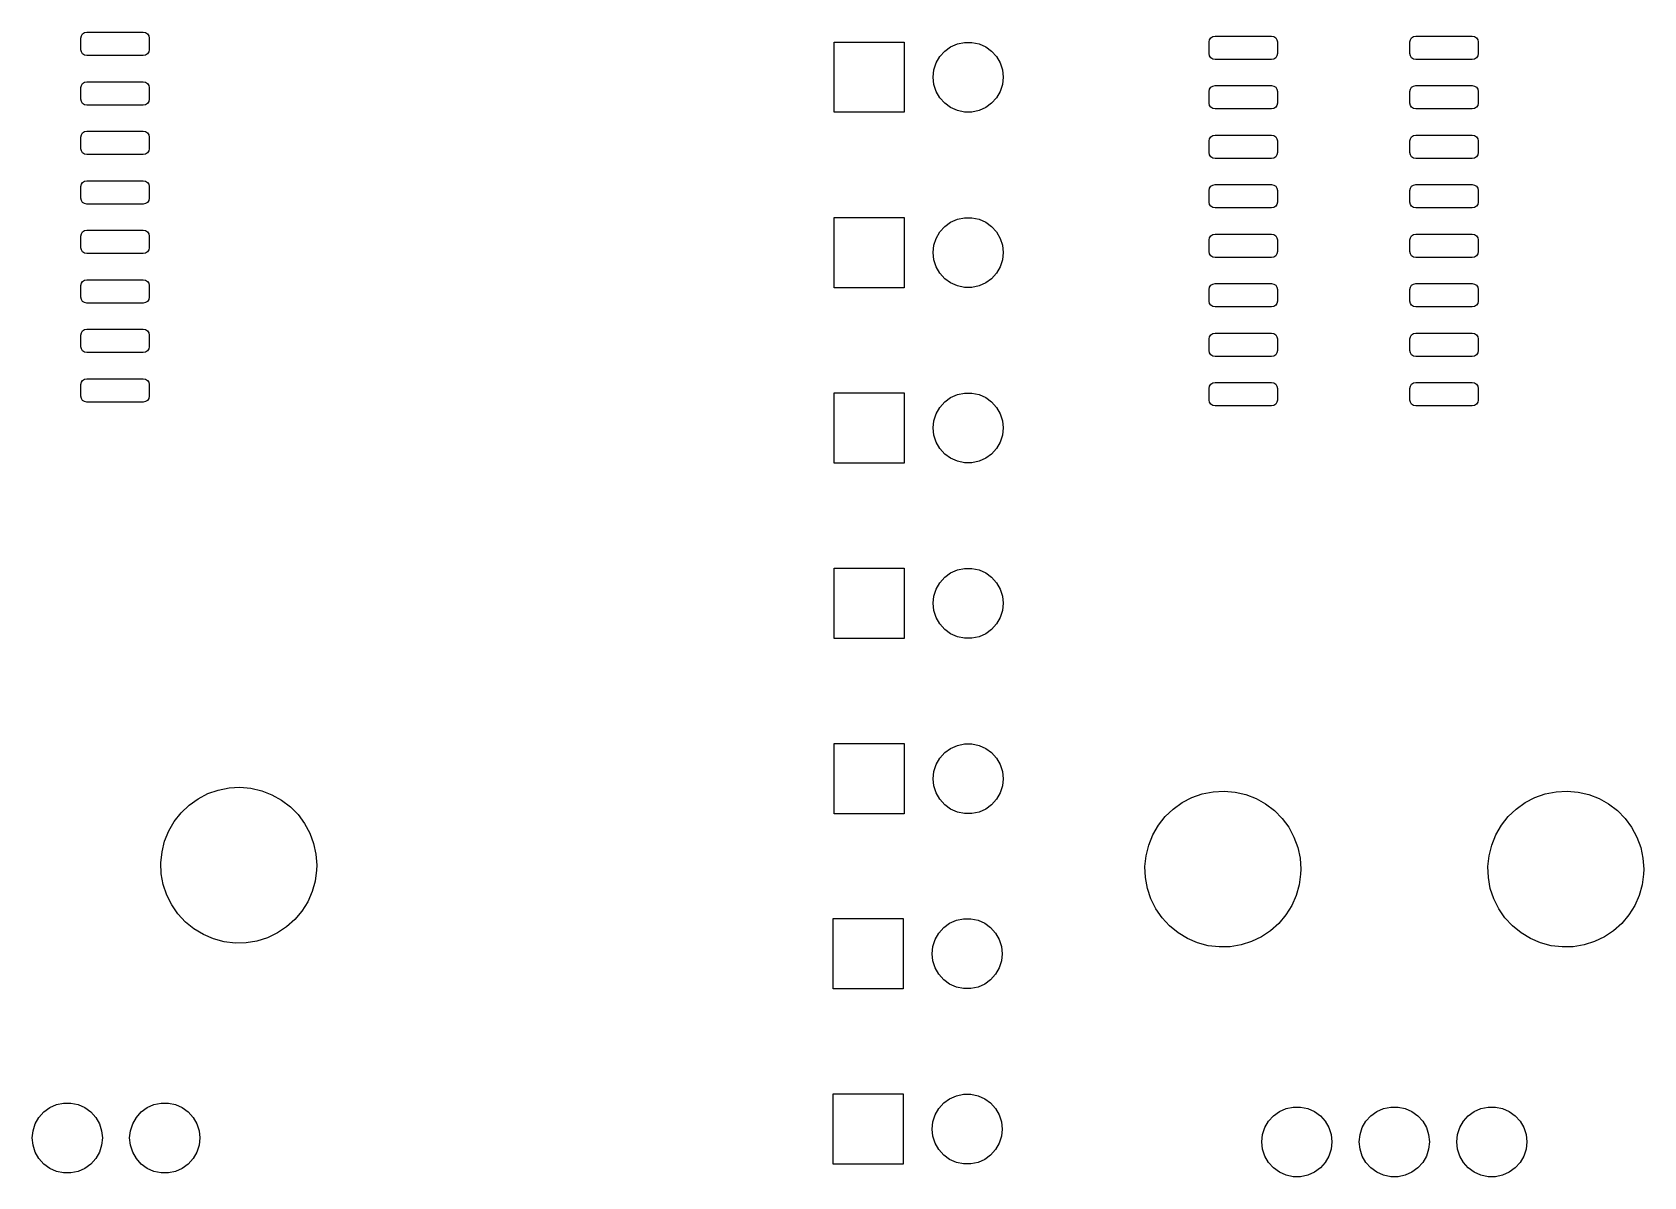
# Model space of a CAD drawing. Extents: x 119 to 479, y -311 to -51.
# Drawn here: x 248.05 to 289.4, y -144.32 to -114.95 of the extents above; entities that cross this region are included whole.
import ezdxf

# ---------------------------------------------------------------- set-up
doc = ezdxf.new("R2010")
doc.units = 0
doc.layers.add('BLACK', color=7, linetype='CONTINUOUS')

msp = doc.modelspace()

# ---------------------------------------------------------------- linework, layer by layer
at = {"layer": 'BLACK', "linetype": 'CONTINUOUS'}
for p, q in [((249.3, -115.105), (249.311, -115.048)), ((249.3, -115.405), (249.3, -115.105)), ((249.311, -115.048), (249.344, -114.999)), ((249.344, -114.999), (249.393, -114.966)), ((249.393, -114.966), (249.45, -114.955)), ((249.45, -114.955), (250.9, -114.955)), ((250.9, -114.955), (250.957, -114.966)), ((250.957, -114.966), (251.006, -114.999)), ((251.006, -114.999), (251.039, -115.048)), ((251.039, -115.048), (251.05, -115.105)), ((251.05, -115.105), (251.05, -115.405)), ((268.625, -117.01), (268.625, -115.21)), ((268.625, -115.21), (270.425, -115.21)), ((270.425, -115.21), (270.425, -117.01)), ((271.463, -115.441), (271.615, -115.331)), ((271.615, -115.331), (271.787, -115.254)), ((271.787, -115.254), (271.971, -115.215)), ((271.971, -115.215), (272.159, -115.215)), ((272.159, -115.215), (272.343, -115.254)), ((272.343, -115.254), (272.515, -115.331)), ((272.515, -115.331), (272.667, -115.441)), ((278.25, -115.205), (278.261, -115.148)), ((278.25, -115.505), (278.25, -115.205)), ((278.261, -115.148), (278.294, -115.099)), ((278.294, -115.099), (278.343, -115.066)), ((278.343, -115.066), (278.4, -115.055)), ((278.4, -115.055), (279.85, -115.055)), ((279.85, -115.055), (279.907, -115.066)), ((279.907, -115.066), (279.956, -115.099)), ((279.956, -115.099), (279.989, -115.148)), ((279.989, -115.148), (280, -115.205)), ((280, -115.205), (280, -115.505)), ((283.4, -115.205), (283.411, -115.148)), ((283.4, -115.505), (283.4, -115.205)), ((283.411, -115.148), (283.444, -115.099)), ((283.444, -115.099), (283.493, -115.066)), ((283.493, -115.066), (283.55, -115.055)), ((283.55, -115.055), (285, -115.055)), ((285, -115.055), (285.057, -115.066)), ((285.057, -115.066), (285.106, -115.099)), ((285.106, -115.099), (285.139, -115.148)), ((285.139, -115.148), (285.15, -115.205)), ((285.15, -115.205), (285.15, -115.505)), ((249.311, -115.462), (249.3, -115.405)), ((249.344, -115.511), (249.311, -115.462)), ((249.393, -115.544), (249.344, -115.511)), ((249.45, -115.555), (249.393, -115.544)), ((250.9, -115.555), (249.45, -115.555)), ((250.957, -115.544), (250.9, -115.555)), ((251.006, -115.511), (250.957, -115.544)), ((251.039, -115.462), (251.006, -115.511)), ((251.05, -115.405), (251.039, -115.462)), ((271.185, -115.923), (271.243, -115.744)), ((271.243, -115.744), (271.337, -115.581)), ((271.337, -115.581), (271.463, -115.441)), ((272.667, -115.441), (272.793, -115.581)), ((272.793, -115.581), (272.887, -115.744)), ((272.887, -115.744), (272.945, -115.923)), ((278.261, -115.562), (278.25, -115.505)), ((278.294, -115.611), (278.261, -115.562)), ((278.343, -115.644), (278.294, -115.611)), ((278.4, -115.655), (278.343, -115.644)), ((279.85, -115.655), (278.4, -115.655)), ((279.907, -115.644), (279.85, -115.655)), ((279.956, -115.611), (279.907, -115.644)), ((279.989, -115.562), (279.956, -115.611)), ((280, -115.505), (279.989, -115.562)), ((283.411, -115.562), (283.4, -115.505)), ((283.444, -115.611), (283.411, -115.562)), ((283.493, -115.644), (283.444, -115.611)), ((283.55, -115.655), (283.493, -115.644)), ((285, -115.655), (283.55, -115.655)), ((285.057, -115.644), (285, -115.655)), ((285.106, -115.611), (285.057, -115.644)), ((285.139, -115.562), (285.106, -115.611)), ((285.15, -115.505), (285.139, -115.562)), ((271.165, -116.11), (271.185, -115.923)), ((271.185, -116.297), (271.165, -116.11)), ((272.945, -115.923), (272.965, -116.11)), ((272.965, -116.11), (272.945, -116.297)), ((249.3, -116.375), (249.311, -116.318)), ((249.3, -116.675), (249.3, -116.375)), ((249.311, -116.318), (249.344, -116.269)), ((249.344, -116.269), (249.393, -116.236)), ((249.393, -116.236), (249.45, -116.225)), ((249.45, -116.225), (250.9, -116.225)), ((250.9, -116.225), (250.957, -116.236)), ((250.957, -116.236), (251.006, -116.269)), ((251.006, -116.269), (251.039, -116.318)), ((251.039, -116.318), (251.05, -116.375)), ((251.05, -116.375), (251.05, -116.675)), ((271.243, -116.476), (271.185, -116.297)), ((271.337, -116.639), (271.243, -116.476)), ((272.887, -116.476), (272.793, -116.639)), ((272.945, -116.297), (272.887, -116.476)), ((278.25, -116.475), (278.261, -116.418)), ((278.25, -116.775), (278.25, -116.475)), ((278.261, -116.418), (278.294, -116.369)), ((278.294, -116.369), (278.343, -116.336)), ((278.343, -116.336), (278.4, -116.325)), ((278.4, -116.325), (279.85, -116.325)), ((279.85, -116.325), (279.907, -116.336)), ((279.907, -116.336), (279.956, -116.369)), ((279.956, -116.369), (279.989, -116.418)), ((279.989, -116.418), (280, -116.475)), ((280, -116.475), (280, -116.775)), ((283.4, -116.475), (283.411, -116.418)), ((283.4, -116.775), (283.4, -116.475)), ((283.411, -116.418), (283.444, -116.369)), ((283.444, -116.369), (283.493, -116.336)), ((283.493, -116.336), (283.55, -116.325)), ((283.55, -116.325), (285, -116.325)), ((285, -116.325), (285.057, -116.336)), ((285.057, -116.336), (285.106, -116.369)), ((285.106, -116.369), (285.139, -116.418)), ((285.139, -116.418), (285.15, -116.475)), ((285.15, -116.475), (285.15, -116.775)), ((249.311, -116.732), (249.3, -116.675)), ((249.344, -116.781), (249.311, -116.732)), ((249.393, -116.814), (249.344, -116.781)), ((249.45, -116.825), (249.393, -116.814)), ((250.9, -116.825), (249.45, -116.825)), ((250.957, -116.814), (250.9, -116.825)), ((251.006, -116.781), (250.957, -116.814)), ((251.039, -116.732), (251.006, -116.781)), ((251.05, -116.675), (251.039, -116.732)), ((270.425, -117.01), (268.625, -117.01)), ((271.463, -116.779), (271.337, -116.639)), ((271.615, -116.889), (271.463, -116.779)), ((271.787, -116.966), (271.615, -116.889)), ((271.971, -117.005), (271.787, -116.966)), ((272.159, -117.005), (271.971, -117.005)), ((272.343, -116.966), (272.159, -117.005)), ((272.515, -116.889), (272.343, -116.966)), ((272.667, -116.779), (272.515, -116.889)), ((272.793, -116.639), (272.667, -116.779)), ((278.261, -116.832), (278.25, -116.775)), ((278.294, -116.881), (278.261, -116.832)), ((278.343, -116.914), (278.294, -116.881)), ((278.4, -116.925), (278.343, -116.914)), ((279.85, -116.925), (278.4, -116.925)), ((279.907, -116.914), (279.85, -116.925)), ((279.956, -116.881), (279.907, -116.914)), ((279.989, -116.832), (279.956, -116.881)), ((280, -116.775), (279.989, -116.832)), ((283.411, -116.832), (283.4, -116.775)), ((283.444, -116.881), (283.411, -116.832)), ((283.493, -116.914), (283.444, -116.881)), ((283.55, -116.925), (283.493, -116.914)), ((285, -116.925), (283.55, -116.925)), ((285.057, -116.914), (285, -116.925)), ((285.106, -116.881), (285.057, -116.914)), ((285.139, -116.832), (285.106, -116.881)), ((285.15, -116.775), (285.139, -116.832)), ((249.3, -117.645), (249.311, -117.588)), ((249.3, -117.945), (249.3, -117.645)), ((249.311, -117.588), (249.344, -117.539)), ((249.344, -117.539), (249.393, -117.506)), ((249.393, -117.506), (249.45, -117.495)), ((249.45, -117.495), (250.9, -117.495)), ((250.9, -117.495), (250.957, -117.506)), ((250.957, -117.506), (251.006, -117.539)), ((251.006, -117.539), (251.039, -117.588)), ((251.039, -117.588), (251.05, -117.645)), ((251.05, -117.645), (251.05, -117.945)), ((278.25, -117.745), (278.261, -117.688)), ((278.25, -118.045), (278.25, -117.745)), ((278.261, -117.688), (278.294, -117.639)), ((278.294, -117.639), (278.343, -117.606)), ((278.343, -117.606), (278.4, -117.595)), ((278.4, -117.595), (279.85, -117.595)), ((279.85, -117.595), (279.907, -117.606)), ((279.907, -117.606), (279.956, -117.639)), ((279.956, -117.639), (279.989, -117.688)), ((279.989, -117.688), (280, -117.745)), ((280, -117.745), (280, -118.045)), ((283.4, -117.745), (283.411, -117.688)), ((283.4, -118.045), (283.4, -117.745)), ((283.411, -117.688), (283.444, -117.639)), ((283.444, -117.639), (283.493, -117.606)), ((283.493, -117.606), (283.55, -117.595)), ((283.55, -117.595), (285, -117.595)), ((285, -117.595), (285.057, -117.606)), ((285.057, -117.606), (285.106, -117.639)), ((285.106, -117.639), (285.139, -117.688)), ((285.139, -117.688), (285.15, -117.745)), ((285.15, -117.745), (285.15, -118.045)), ((249.311, -118.002), (249.3, -117.945)), ((249.344, -118.051), (249.311, -118.002)), ((249.393, -118.084), (249.344, -118.051)), ((249.45, -118.095), (249.393, -118.084)), ((250.9, -118.095), (249.45, -118.095)), ((250.957, -118.084), (250.9, -118.095)), ((251.006, -118.051), (250.957, -118.084)), ((251.039, -118.002), (251.006, -118.051)), ((251.05, -117.945), (251.039, -118.002)), ((278.261, -118.102), (278.25, -118.045)), ((278.294, -118.151), (278.261, -118.102)), ((278.343, -118.184), (278.294, -118.151)), ((278.4, -118.195), (278.343, -118.184)), ((279.85, -118.195), (278.4, -118.195)), ((279.907, -118.184), (279.85, -118.195)), ((279.956, -118.151), (279.907, -118.184)), ((279.989, -118.102), (279.956, -118.151)), ((280, -118.045), (279.989, -118.102)), ((283.411, -118.102), (283.4, -118.045)), ((283.444, -118.151), (283.411, -118.102)), ((283.493, -118.184), (283.444, -118.151)), ((283.55, -118.195), (283.493, -118.184)), ((285, -118.195), (283.55, -118.195)), ((285.057, -118.184), (285, -118.195)), ((285.106, -118.151), (285.057, -118.184)), ((285.139, -118.102), (285.106, -118.151)), ((285.15, -118.045), (285.139, -118.102)), ((249.3, -118.915), (249.311, -118.858)), ((249.3, -119.215), (249.3, -118.915)), ((249.311, -118.858), (249.344, -118.809)), ((249.344, -118.809), (249.393, -118.776)), ((249.393, -118.776), (249.45, -118.765)), ((249.45, -118.765), (250.9, -118.765)), ((250.9, -118.765), (250.957, -118.776)), ((250.957, -118.776), (251.006, -118.809)), ((251.006, -118.809), (251.039, -118.858)), ((251.039, -118.858), (251.05, -118.915)), ((251.05, -118.915), (251.05, -119.215)), ((278.25, -119.015), (278.261, -118.958)), ((278.25, -119.315), (278.25, -119.015)), ((278.261, -118.958), (278.294, -118.909)), ((278.294, -118.909), (278.343, -118.876)), ((278.343, -118.876), (278.4, -118.865)), ((278.4, -118.865), (279.85, -118.865)), ((279.85, -118.865), (279.907, -118.876)), ((279.907, -118.876), (279.956, -118.909)), ((279.956, -118.909), (279.989, -118.958)), ((279.989, -118.958), (280, -119.015)), ((280, -119.015), (280, -119.315)), ((283.4, -119.015), (283.411, -118.958)), ((283.4, -119.315), (283.4, -119.015)), ((283.411, -118.958), (283.444, -118.909)), ((283.444, -118.909), (283.493, -118.876)), ((283.493, -118.876), (283.55, -118.865)), ((283.55, -118.865), (285, -118.865)), ((285, -118.865), (285.057, -118.876)), ((285.057, -118.876), (285.106, -118.909)), ((285.106, -118.909), (285.139, -118.958)), ((285.139, -118.958), (285.15, -119.015)), ((285.15, -119.015), (285.15, -119.315)), ((249.311, -119.272), (249.3, -119.215)), ((249.344, -119.321), (249.311, -119.272)), ((249.393, -119.354), (249.344, -119.321)), ((249.45, -119.365), (249.393, -119.354)), ((250.9, -119.365), (249.45, -119.365)), ((250.957, -119.354), (250.9, -119.365)), ((251.006, -119.321), (250.957, -119.354)), ((251.039, -119.272), (251.006, -119.321)), ((251.05, -119.215), (251.039, -119.272)), ((278.261, -119.372), (278.25, -119.315)), ((278.294, -119.421), (278.261, -119.372)), ((278.343, -119.454), (278.294, -119.421)), ((278.4, -119.465), (278.343, -119.454)), ((279.85, -119.465), (278.4, -119.465)), ((279.907, -119.454), (279.85, -119.465)), ((279.956, -119.421), (279.907, -119.454)), ((279.989, -119.372), (279.956, -119.421)), ((280, -119.315), (279.989, -119.372)), ((283.411, -119.372), (283.4, -119.315)), ((283.444, -119.421), (283.411, -119.372)), ((283.493, -119.454), (283.444, -119.421)), ((283.55, -119.465), (283.493, -119.454)), ((285, -119.465), (283.55, -119.465)), ((285.057, -119.454), (285, -119.465)), ((285.106, -119.421), (285.057, -119.454)), ((285.139, -119.372), (285.106, -119.421)), ((285.15, -119.315), (285.139, -119.372)), ((268.625, -121.51), (268.625, -119.71)), ((268.625, -119.71), (270.425, -119.71)), ((270.425, -119.71), (270.425, -121.51)), ((271.463, -119.941), (271.615, -119.831)), ((271.615, -119.831), (271.787, -119.754)), ((271.787, -119.754), (271.971, -119.715)), ((271.971, -119.715), (272.159, -119.715)), ((272.159, -119.715), (272.343, -119.754)), ((272.343, -119.754), (272.515, -119.831)), ((272.515, -119.831), (272.667, -119.941)), ((249.3, -120.185), (249.311, -120.128)), ((249.3, -120.485), (249.3, -120.185)), ((249.311, -120.128), (249.344, -120.079)), ((249.344, -120.079), (249.393, -120.046)), ((249.393, -120.046), (249.45, -120.035)), ((249.45, -120.035), (250.9, -120.035)), ((250.9, -120.035), (250.957, -120.046)), ((250.957, -120.046), (251.006, -120.079)), ((251.006, -120.079), (251.039, -120.128)), ((251.039, -120.128), (251.05, -120.185)), ((251.05, -120.185), (251.05, -120.485)), ((271.185, -120.423), (271.243, -120.244)), ((271.243, -120.244), (271.337, -120.081)), ((271.337, -120.081), (271.463, -119.941)), ((272.667, -119.941), (272.793, -120.081)), ((272.793, -120.081), (272.887, -120.244)), ((272.887, -120.244), (272.945, -120.423)), ((278.25, -120.285), (278.261, -120.228)), ((278.25, -120.585), (278.25, -120.285)), ((278.261, -120.228), (278.294, -120.179)), ((278.294, -120.179), (278.343, -120.146)), ((278.343, -120.146), (278.4, -120.135)), ((278.4, -120.135), (279.85, -120.135)), ((279.85, -120.135), (279.907, -120.146)), ((279.907, -120.146), (279.956, -120.179)), ((279.956, -120.179), (279.989, -120.228)), ((279.989, -120.228), (280, -120.285)), ((280, -120.285), (280, -120.585)), ((283.4, -120.285), (283.411, -120.228)), ((283.4, -120.585), (283.4, -120.285)), ((283.411, -120.228), (283.444, -120.179)), ((283.444, -120.179), (283.493, -120.146)), ((283.493, -120.146), (283.55, -120.135)), ((283.55, -120.135), (285, -120.135)), ((285, -120.135), (285.057, -120.146)), ((285.057, -120.146), (285.106, -120.179)), ((285.106, -120.179), (285.139, -120.228)), ((285.139, -120.228), (285.15, -120.285)), ((285.15, -120.285), (285.15, -120.585)), ((249.311, -120.542), (249.3, -120.485)), ((249.344, -120.591), (249.311, -120.542)), ((249.393, -120.624), (249.344, -120.591)), ((249.45, -120.635), (249.393, -120.624)), ((250.9, -120.635), (249.45, -120.635)), ((250.957, -120.624), (250.9, -120.635)), ((251.006, -120.591), (250.957, -120.624)), ((251.039, -120.542), (251.006, -120.591)), ((251.05, -120.485), (251.039, -120.542)), ((271.165, -120.61), (271.185, -120.423)), ((271.185, -120.797), (271.165, -120.61)), ((272.945, -120.423), (272.965, -120.61)), ((272.965, -120.61), (272.945, -120.797)), ((278.261, -120.642), (278.25, -120.585)), ((278.294, -120.691), (278.261, -120.642)), ((278.343, -120.724), (278.294, -120.691)), ((278.4, -120.735), (278.343, -120.724)), ((279.85, -120.735), (278.4, -120.735)), ((279.907, -120.724), (279.85, -120.735)), ((279.956, -120.691), (279.907, -120.724)), ((279.989, -120.642), (279.956, -120.691)), ((280, -120.585), (279.989, -120.642)), ((283.411, -120.642), (283.4, -120.585)), ((283.444, -120.691), (283.411, -120.642)), ((283.493, -120.724), (283.444, -120.691)), ((283.55, -120.735), (283.493, -120.724)), ((285, -120.735), (283.55, -120.735)), ((285.057, -120.724), (285, -120.735)), ((285.106, -120.691), (285.057, -120.724)), ((285.139, -120.642), (285.106, -120.691)), ((285.15, -120.585), (285.139, -120.642)), ((271.243, -120.976), (271.185, -120.797)), ((271.337, -121.139), (271.243, -120.976)), ((271.463, -121.279), (271.337, -121.139)), ((272.793, -121.139), (272.667, -121.279)), ((272.887, -120.976), (272.793, -121.139)), ((272.945, -120.797), (272.887, -120.976)), ((249.3, -121.455), (249.311, -121.398)), ((249.3, -121.755), (249.3, -121.455)), ((249.311, -121.398), (249.344, -121.349)), ((249.344, -121.349), (249.393, -121.316)), ((249.393, -121.316), (249.45, -121.305)), ((249.45, -121.305), (250.9, -121.305)), ((250.9, -121.305), (250.957, -121.316)), ((250.957, -121.316), (251.006, -121.349)), ((251.006, -121.349), (251.039, -121.398)), ((251.039, -121.398), (251.05, -121.455)), ((251.05, -121.455), (251.05, -121.755)), ((270.425, -121.51), (268.625, -121.51)), ((271.615, -121.389), (271.463, -121.279)), ((271.787, -121.466), (271.615, -121.389)), ((271.971, -121.505), (271.787, -121.466)), ((272.159, -121.505), (271.971, -121.505)), ((272.343, -121.466), (272.159, -121.505)), ((272.515, -121.389), (272.343, -121.466)), ((272.667, -121.279), (272.515, -121.389)), ((278.25, -121.555), (278.261, -121.498)), ((278.25, -121.855), (278.25, -121.555)), ((278.261, -121.498), (278.294, -121.449)), ((278.294, -121.449), (278.343, -121.416)), ((278.343, -121.416), (278.4, -121.405)), ((278.4, -121.405), (279.85, -121.405)), ((279.85, -121.405), (279.907, -121.416)), ((279.907, -121.416), (279.956, -121.449)), ((279.956, -121.449), (279.989, -121.498)), ((279.989, -121.498), (280, -121.555)), ((280, -121.555), (280, -121.855)), ((283.4, -121.555), (283.411, -121.498)), ((283.4, -121.855), (283.4, -121.555)), ((283.411, -121.498), (283.444, -121.449)), ((283.444, -121.449), (283.493, -121.416)), ((283.493, -121.416), (283.55, -121.405)), ((283.55, -121.405), (285, -121.405)), ((285, -121.405), (285.057, -121.416)), ((285.057, -121.416), (285.106, -121.449)), ((285.106, -121.449), (285.139, -121.498)), ((285.139, -121.498), (285.15, -121.555)), ((285.15, -121.555), (285.15, -121.855)), ((249.311, -121.812), (249.3, -121.755)), ((249.344, -121.861), (249.311, -121.812)), ((249.393, -121.894), (249.344, -121.861)), ((249.45, -121.905), (249.393, -121.894)), ((250.9, -121.905), (249.45, -121.905)), ((250.957, -121.894), (250.9, -121.905)), ((251.006, -121.861), (250.957, -121.894)), ((251.039, -121.812), (251.006, -121.861)), ((251.05, -121.755), (251.039, -121.812)), ((278.261, -121.912), (278.25, -121.855)), ((278.294, -121.961), (278.261, -121.912)), ((278.343, -121.994), (278.294, -121.961)), ((279.956, -121.961), (279.907, -121.994)), ((279.989, -121.912), (279.956, -121.961)), ((280, -121.855), (279.989, -121.912)), ((283.411, -121.912), (283.4, -121.855)), ((283.444, -121.961), (283.411, -121.912)), ((283.493, -121.994), (283.444, -121.961)), ((285.106, -121.961), (285.057, -121.994)), ((285.139, -121.912), (285.106, -121.961)), ((285.15, -121.855), (285.139, -121.912)), ((278.4, -122.005), (278.343, -121.994)), ((279.85, -122.005), (278.4, -122.005)), ((279.907, -121.994), (279.85, -122.005)), ((283.55, -122.005), (283.493, -121.994)), ((285, -122.005), (283.55, -122.005)), ((285.057, -121.994), (285, -122.005)), ((249.3, -122.725), (249.311, -122.668)), ((249.3, -123.025), (249.3, -122.725)), ((249.311, -122.668), (249.344, -122.619)), ((249.344, -122.619), (249.393, -122.586)), ((249.393, -122.586), (249.45, -122.575)), ((249.45, -122.575), (250.9, -122.575)), ((250.9, -122.575), (250.957, -122.586)), ((250.957, -122.586), (251.006, -122.619)), ((251.006, -122.619), (251.039, -122.668)), ((251.039, -122.668), (251.05, -122.725)), ((251.05, -122.725), (251.05, -123.025)), ((278.25, -122.825), (278.261, -122.768)), ((278.261, -122.768), (278.294, -122.719)), ((278.294, -122.719), (278.343, -122.686)), ((278.343, -122.686), (278.4, -122.675)), ((278.4, -122.675), (279.85, -122.675)), ((279.85, -122.675), (279.907, -122.686)), ((279.907, -122.686), (279.956, -122.719)), ((279.956, -122.719), (279.989, -122.768)), ((279.989, -122.768), (280, -122.825)), ((283.4, -122.825), (283.411, -122.768)), ((283.411, -122.768), (283.444, -122.719)), ((283.444, -122.719), (283.493, -122.686)), ((283.493, -122.686), (283.55, -122.675)), ((283.55, -122.675), (285, -122.675)), ((285, -122.675), (285.057, -122.686)), ((285.057, -122.686), (285.106, -122.719)), ((285.106, -122.719), (285.139, -122.768)), ((285.139, -122.768), (285.15, -122.825)), ((249.311, -123.082), (249.3, -123.025)), ((249.344, -123.131), (249.311, -123.082)), ((249.393, -123.164), (249.344, -123.131)), ((249.45, -123.175), (249.393, -123.164)), ((250.9, -123.175), (249.45, -123.175)), ((250.957, -123.164), (250.9, -123.175)), ((251.006, -123.131), (250.957, -123.164)), ((251.039, -123.082), (251.006, -123.131)), ((251.05, -123.025), (251.039, -123.082)), ((278.25, -123.125), (278.25, -122.825)), ((278.261, -123.182), (278.25, -123.125)), ((278.294, -123.231), (278.261, -123.182)), ((279.989, -123.182), (279.956, -123.231)), ((280, -123.125), (279.989, -123.182)), ((280, -122.825), (280, -123.125)), ((283.4, -123.125), (283.4, -122.825)), ((283.411, -123.182), (283.4, -123.125)), ((283.444, -123.231), (283.411, -123.182)), ((285.139, -123.182), (285.106, -123.231)), ((285.15, -123.125), (285.139, -123.182)), ((285.15, -122.825), (285.15, -123.125)), ((278.343, -123.264), (278.294, -123.231)), ((278.4, -123.275), (278.343, -123.264)), ((279.85, -123.275), (278.4, -123.275)), ((279.907, -123.264), (279.85, -123.275)), ((279.956, -123.231), (279.907, -123.264)), ((283.493, -123.264), (283.444, -123.231)), ((283.55, -123.275), (283.493, -123.264)), ((285, -123.275), (283.55, -123.275)), ((285.057, -123.264), (285, -123.275)), ((285.106, -123.231), (285.057, -123.264)), ((249.3, -123.995), (249.311, -123.938)), ((249.3, -124.295), (249.3, -123.995)), ((249.311, -123.938), (249.344, -123.889)), ((249.344, -123.889), (249.393, -123.856)), ((249.393, -123.856), (249.45, -123.845)), ((249.45, -123.845), (250.9, -123.845)), ((250.9, -123.845), (250.957, -123.856)), ((250.957, -123.856), (251.006, -123.889)), ((251.006, -123.889), (251.039, -123.938)), ((251.039, -123.938), (251.05, -123.995)), ((251.05, -123.995), (251.05, -124.295)), ((278.25, -124.095), (278.261, -124.038)), ((278.261, -124.038), (278.294, -123.989)), ((278.294, -123.989), (278.343, -123.956)), ((278.343, -123.956), (278.4, -123.945)), ((278.4, -123.945), (279.85, -123.945)), ((279.85, -123.945), (279.907, -123.956)), ((279.907, -123.956), (279.956, -123.989)), ((279.956, -123.989), (279.989, -124.038)), ((279.989, -124.038), (280, -124.095)), ((283.4, -124.095), (283.411, -124.038)), ((283.411, -124.038), (283.444, -123.989)), ((283.444, -123.989), (283.493, -123.956)), ((283.493, -123.956), (283.55, -123.945)), ((283.55, -123.945), (285, -123.945)), ((285, -123.945), (285.057, -123.956)), ((285.057, -123.956), (285.106, -123.989)), ((285.106, -123.989), (285.139, -124.038)), ((285.139, -124.038), (285.15, -124.095)), ((249.311, -124.352), (249.3, -124.295)), ((249.344, -124.401), (249.311, -124.352)), ((249.393, -124.434), (249.344, -124.401)), ((249.45, -124.445), (249.393, -124.434)), ((250.9, -124.445), (249.45, -124.445)), ((250.957, -124.434), (250.9, -124.445)), ((251.006, -124.401), (250.957, -124.434)), ((251.039, -124.352), (251.006, -124.401)), ((251.05, -124.295), (251.039, -124.352)), ((268.625, -126.01), (268.625, -124.21)), ((268.625, -124.21), (270.425, -124.21)), ((270.425, -124.21), (270.425, -126.01)), ((271.337, -124.581), (271.463, -124.441)), ((271.463, -124.441), (271.615, -124.331)), ((271.615, -124.331), (271.787, -124.254)), ((271.787, -124.254), (271.971, -124.215)), ((271.971, -124.215), (272.159, -124.215)), ((272.159, -124.215), (272.343, -124.254)), ((272.343, -124.254), (272.515, -124.331)), ((272.515, -124.331), (272.667, -124.441)), ((272.667, -124.441), (272.793, -124.581)), ((278.25, -124.395), (278.25, -124.095)), ((278.261, -124.452), (278.25, -124.395)), ((278.294, -124.501), (278.261, -124.452)), ((279.989, -124.452), (279.956, -124.501)), ((280, -124.395), (279.989, -124.452)), ((280, -124.095), (280, -124.395)), ((283.4, -124.395), (283.4, -124.095)), ((283.411, -124.452), (283.4, -124.395)), ((283.444, -124.501), (283.411, -124.452)), ((285.139, -124.452), (285.106, -124.501)), ((285.15, -124.395), (285.139, -124.452)), ((285.15, -124.095), (285.15, -124.395)), ((271.185, -124.923), (271.243, -124.744)), ((271.243, -124.744), (271.337, -124.581)), ((272.793, -124.581), (272.887, -124.744)), ((272.887, -124.744), (272.945, -124.923)), ((278.343, -124.534), (278.294, -124.501)), ((278.4, -124.545), (278.343, -124.534)), ((279.85, -124.545), (278.4, -124.545)), ((279.907, -124.534), (279.85, -124.545)), ((279.956, -124.501), (279.907, -124.534)), ((283.493, -124.534), (283.444, -124.501)), ((283.55, -124.545), (283.493, -124.534)), ((285, -124.545), (283.55, -124.545)), ((285.057, -124.534), (285, -124.545)), ((285.106, -124.501), (285.057, -124.534)), ((271.165, -125.11), (271.185, -124.923)), ((271.185, -125.297), (271.165, -125.11)), ((272.945, -124.923), (272.965, -125.11)), ((272.965, -125.11), (272.945, -125.297)), ((271.243, -125.476), (271.185, -125.297)), ((271.337, -125.639), (271.243, -125.476)), ((271.463, -125.779), (271.337, -125.639)), ((272.793, -125.639), (272.667, -125.779)), ((272.887, -125.476), (272.793, -125.639)), ((272.945, -125.297), (272.887, -125.476)), ((270.425, -126.01), (268.625, -126.01)), ((271.615, -125.889), (271.463, -125.779)), ((271.787, -125.966), (271.615, -125.889)), ((271.971, -126.005), (271.787, -125.966)), ((272.159, -126.005), (271.971, -126.005)), ((272.343, -125.966), (272.159, -126.005)), ((272.515, -125.889), (272.343, -125.966)), ((272.667, -125.779), (272.515, -125.889)), ((268.625, -130.51), (268.625, -128.71)), ((268.625, -128.71), (270.425, -128.71)), ((270.425, -128.71), (270.425, -130.51)), ((271.337, -129.081), (271.463, -128.941)), ((271.463, -128.941), (271.615, -128.831)), ((271.615, -128.831), (271.787, -128.754)), ((271.787, -128.754), (271.971, -128.715)), ((271.971, -128.715), (272.159, -128.715)), ((272.159, -128.715), (272.343, -128.754)), ((272.343, -128.754), (272.515, -128.831)), ((272.515, -128.831), (272.667, -128.941)), ((272.667, -128.941), (272.793, -129.081)), ((271.165, -129.61), (271.185, -129.423)), ((271.185, -129.423), (271.243, -129.244)), ((271.243, -129.244), (271.337, -129.081)), ((272.793, -129.081), (272.887, -129.244)), ((272.887, -129.244), (272.945, -129.423)), ((272.945, -129.423), (272.965, -129.61)), ((271.185, -129.797), (271.165, -129.61)), ((271.243, -129.976), (271.185, -129.797)), ((272.945, -129.797), (272.887, -129.976)), ((272.965, -129.61), (272.945, -129.797)), ((271.337, -130.139), (271.243, -129.976)), ((271.463, -130.279), (271.337, -130.139)), ((272.793, -130.139), (272.667, -130.279)), ((272.887, -129.976), (272.793, -130.139)), ((270.425, -130.51), (268.625, -130.51)), ((271.615, -130.389), (271.463, -130.279)), ((271.787, -130.466), (271.615, -130.389)), ((271.971, -130.505), (271.787, -130.466)), ((272.159, -130.505), (271.971, -130.505)), ((272.343, -130.466), (272.159, -130.505)), ((272.515, -130.389), (272.343, -130.466)), ((272.667, -130.279), (272.515, -130.389)), ((268.625, -135.01), (268.625, -133.21)), ((268.625, -133.21), (270.425, -133.21)), ((270.425, -133.21), (270.425, -135.01)), ((271.337, -133.581), (271.463, -133.441)), ((271.463, -133.441), (271.615, -133.331)), ((271.615, -133.331), (271.787, -133.254)), ((271.787, -133.254), (271.971, -133.215)), ((271.971, -133.215), (272.159, -133.215)), ((272.159, -133.215), (272.343, -133.254)), ((272.343, -133.254), (272.515, -133.331)), ((272.515, -133.331), (272.667, -133.441)), ((272.667, -133.441), (272.793, -133.581)), ((271.165, -134.11), (271.185, -133.923)), ((271.185, -133.923), (271.243, -133.744)), ((271.243, -133.744), (271.337, -133.581)), ((272.793, -133.581), (272.887, -133.744)), ((272.887, -133.744), (272.945, -133.923)), ((272.945, -133.923), (272.965, -134.11)), ((252.822, -134.401), (253.099, -134.346)), ((253.099, -134.346), (253.381, -134.33)), ((253.381, -134.33), (253.663, -134.355)), ((253.663, -134.355), (253.938, -134.418)), ((271.185, -134.297), (271.165, -134.11)), ((271.243, -134.476), (271.185, -134.297)), ((272.945, -134.297), (272.887, -134.476)), ((272.965, -134.11), (272.945, -134.297)), ((251.871, -134.984), (252.075, -134.789)), ((252.075, -134.789), (252.305, -134.625)), ((252.305, -134.625), (252.556, -134.494)), ((252.556, -134.494), (252.822, -134.401)), ((253.938, -134.418), (254.202, -134.52)), ((254.202, -134.52), (254.448, -134.658)), ((254.448, -134.658), (254.673, -134.83)), ((271.337, -134.639), (271.243, -134.476)), ((271.463, -134.779), (271.337, -134.639)), ((271.615, -134.889), (271.463, -134.779)), ((272.667, -134.779), (272.515, -134.889)), ((272.793, -134.639), (272.667, -134.779)), ((272.887, -134.476), (272.793, -134.639)), ((277.325, -134.889), (277.555, -134.725)), ((277.555, -134.725), (277.806, -134.594)), ((277.806, -134.594), (278.072, -134.501)), ((278.072, -134.501), (278.349, -134.446)), ((278.349, -134.446), (278.631, -134.43)), ((278.631, -134.43), (278.913, -134.455)), ((278.913, -134.455), (279.188, -134.518)), ((279.188, -134.518), (279.452, -134.62)), ((279.452, -134.62), (279.698, -134.758)), ((279.698, -134.758), (279.923, -134.93)), ((286.125, -134.889), (286.355, -134.725)), ((286.355, -134.725), (286.606, -134.594)), ((286.606, -134.594), (286.872, -134.501)), ((286.872, -134.501), (287.149, -134.446)), ((287.149, -134.446), (287.431, -134.43)), ((287.431, -134.43), (287.713, -134.455)), ((287.713, -134.455), (287.988, -134.518)), ((287.988, -134.518), (288.252, -134.62)), ((288.252, -134.62), (288.498, -134.758)), ((288.498, -134.758), (288.723, -134.93)), ((251.554, -135.45), (251.696, -135.206)), ((251.696, -135.206), (251.871, -134.984)), ((254.673, -134.83), (254.871, -135.031)), ((254.871, -135.031), (255.039, -135.258)), ((270.425, -135.01), (268.625, -135.01)), ((271.787, -134.966), (271.615, -134.889)), ((271.971, -135.005), (271.787, -134.966)), ((272.159, -135.005), (271.971, -135.005)), ((272.343, -134.966), (272.159, -135.005)), ((272.515, -134.889), (272.343, -134.966)), ((276.946, -135.306), (277.121, -135.084)), ((277.121, -135.084), (277.325, -134.889)), ((279.923, -134.93), (280.121, -135.131)), ((280.121, -135.131), (280.289, -135.358)), ((285.746, -135.306), (285.921, -135.084)), ((285.921, -135.084), (286.125, -134.889)), ((288.723, -134.93), (288.921, -135.131)), ((288.921, -135.131), (289.089, -135.358)), ((251.448, -135.712), (251.554, -135.45)), ((255.039, -135.258), (255.173, -135.507)), ((255.173, -135.507), (255.271, -135.772)), ((276.698, -135.812), (276.804, -135.55)), ((276.804, -135.55), (276.946, -135.306)), ((280.289, -135.358), (280.423, -135.607)), ((280.423, -135.607), (280.521, -135.872)), ((285.498, -135.812), (285.604, -135.55)), ((285.604, -135.55), (285.746, -135.306)), ((289.089, -135.358), (289.223, -135.607)), ((289.223, -135.607), (289.321, -135.872)), ((251.351, -136.267), (251.38, -135.986)), ((251.38, -135.986), (251.448, -135.712)), ((255.271, -135.772), (255.33, -136.048)), ((276.63, -136.086), (276.698, -135.812)), ((280.521, -135.872), (280.58, -136.148)), ((285.43, -136.086), (285.498, -135.812)), ((289.321, -135.872), (289.38, -136.148)), ((251.362, -136.549), (251.351, -136.267)), ((255.33, -136.048), (255.35, -136.33)), ((255.35, -136.33), (255.346, -136.456)), ((276.601, -136.367), (276.63, -136.086)), ((276.612, -136.649), (276.601, -136.367)), ((280.58, -136.148), (280.6, -136.43)), ((280.6, -136.43), (280.596, -136.556)), ((285.401, -136.367), (285.43, -136.086)), ((285.412, -136.649), (285.401, -136.367)), ((289.38, -136.148), (289.4, -136.43)), ((289.4, -136.43), (289.396, -136.556)), ((251.413, -136.827), (251.362, -136.549)), ((251.502, -137.095), (251.413, -136.827)), ((255.308, -136.736), (255.232, -137.007)), ((255.346, -136.456), (255.308, -136.736)), ((276.663, -136.927), (276.612, -136.649)), ((280.558, -136.836), (280.482, -137.107)), ((280.596, -136.556), (280.558, -136.836)), ((285.463, -136.927), (285.412, -136.649)), ((289.358, -136.836), (289.282, -137.107)), ((289.396, -136.556), (289.358, -136.836)), ((251.629, -137.348), (251.502, -137.095)), ((255.118, -137.266), (254.968, -137.506)), ((255.232, -137.007), (255.118, -137.266)), ((276.752, -137.195), (276.663, -136.927)), ((276.879, -137.448), (276.752, -137.195)), ((280.482, -137.107), (280.368, -137.366)), ((285.552, -137.195), (285.463, -136.927)), ((285.679, -137.448), (285.552, -137.195)), ((289.282, -137.107), (289.168, -137.366)), ((251.789, -137.58), (251.629, -137.348)), ((251.981, -137.788), (251.789, -137.58)), ((254.968, -137.506), (254.786, -137.722)), ((277.039, -137.68), (276.879, -137.448)), ((277.231, -137.888), (277.039, -137.68)), ((280.218, -137.606), (280.036, -137.822)), ((280.368, -137.366), (280.218, -137.606)), ((285.839, -137.68), (285.679, -137.448)), ((286.031, -137.888), (285.839, -137.68)), ((289.018, -137.606), (288.836, -137.822)), ((289.168, -137.366), (289.018, -137.606)), ((252.2, -137.966), (251.981, -137.788)), ((252.442, -138.112), (252.2, -137.966)), ((254.341, -138.067), (254.086, -138.19)), ((254.576, -137.91), (254.341, -138.067)), ((254.786, -137.722), (254.576, -137.91)), ((268.6, -139.5), (268.6, -137.7)), ((268.6, -137.7), (270.4, -137.7)), ((270.4, -137.7), (270.4, -139.5)), ((271.218, -138.234), (271.312, -138.071)), ((271.312, -138.071), (271.438, -137.931)), ((271.438, -137.931), (271.59, -137.821)), ((271.59, -137.821), (271.762, -137.744)), ((271.762, -137.744), (271.946, -137.705)), ((271.946, -137.705), (272.134, -137.705)), ((272.134, -137.705), (272.318, -137.744)), ((272.318, -137.744), (272.49, -137.821)), ((272.49, -137.821), (272.642, -137.931)), ((272.642, -137.931), (272.768, -138.071)), ((272.768, -138.071), (272.862, -138.234)), ((277.45, -138.066), (277.231, -137.888)), ((277.692, -138.212), (277.45, -138.066)), ((279.826, -138.01), (279.591, -138.167)), ((280.036, -137.822), (279.826, -138.01)), ((286.25, -138.066), (286.031, -137.888)), ((286.492, -138.212), (286.25, -138.066)), ((288.626, -138.01), (288.391, -138.167)), ((288.836, -137.822), (288.626, -138.01)), ((252.702, -138.222), (252.442, -138.112)), ((252.975, -138.295), (252.702, -138.222)), ((253.256, -138.328), (252.975, -138.295)), ((253.538, -138.321), (253.256, -138.328)), ((253.817, -138.275), (253.538, -138.321)), ((254.086, -138.19), (253.817, -138.275)), ((271.14, -138.6), (271.16, -138.413)), ((271.16, -138.413), (271.218, -138.234)), ((272.862, -138.234), (272.92, -138.413)), ((272.92, -138.413), (272.94, -138.6)), ((277.952, -138.322), (277.692, -138.212)), ((278.225, -138.395), (277.952, -138.322)), ((278.506, -138.428), (278.225, -138.395)), ((278.788, -138.421), (278.506, -138.428)), ((279.067, -138.375), (278.788, -138.421)), ((279.336, -138.29), (279.067, -138.375)), ((279.591, -138.167), (279.336, -138.29)), ((286.752, -138.322), (286.492, -138.212)), ((287.025, -138.395), (286.752, -138.322)), ((287.306, -138.428), (287.025, -138.395)), ((287.588, -138.421), (287.306, -138.428)), ((287.867, -138.375), (287.588, -138.421)), ((288.136, -138.29), (287.867, -138.375)), ((288.391, -138.167), (288.136, -138.29)), ((271.16, -138.787), (271.14, -138.6)), ((271.218, -138.966), (271.16, -138.787)), ((272.92, -138.787), (272.862, -138.966)), ((272.94, -138.6), (272.92, -138.787)), ((271.312, -139.129), (271.218, -138.966)), ((271.438, -139.269), (271.312, -139.129)), ((271.59, -139.379), (271.438, -139.269)), ((272.642, -139.269), (272.49, -139.379)), ((272.768, -139.129), (272.642, -139.269)), ((272.862, -138.966), (272.768, -139.129)), ((270.4, -139.5), (268.6, -139.5)), ((271.762, -139.456), (271.59, -139.379)), ((271.946, -139.495), (271.762, -139.456)), ((272.134, -139.495), (271.946, -139.495)), ((272.318, -139.456), (272.134, -139.495)), ((272.49, -139.379), (272.318, -139.456)), ((268.6, -144), (268.6, -142.2)), ((268.6, -142.2), (270.4, -142.2)), ((270.4, -142.2), (270.4, -144)), ((271.762, -142.244), (271.946, -142.205)), ((271.946, -142.205), (272.134, -142.205)), ((272.134, -142.205), (272.318, -142.244)), ((248.348, -142.661), (248.5, -142.551)), ((248.5, -142.551), (248.672, -142.474)), ((248.672, -142.474), (248.856, -142.435)), ((248.856, -142.435), (249.044, -142.435)), ((249.044, -142.435), (249.228, -142.474)), ((249.228, -142.474), (249.4, -142.551)), ((249.4, -142.551), (249.552, -142.661)), ((250.848, -142.661), (251, -142.551)), ((251, -142.551), (251.172, -142.474)), ((251.172, -142.474), (251.356, -142.435)), ((251.356, -142.435), (251.544, -142.435)), ((251.544, -142.435), (251.728, -142.474)), ((251.728, -142.474), (251.9, -142.551)), ((251.9, -142.551), (252.052, -142.661)), ((271.218, -142.734), (271.312, -142.571)), ((271.312, -142.571), (271.438, -142.431)), ((271.438, -142.431), (271.59, -142.321)), ((271.59, -142.321), (271.762, -142.244)), ((272.318, -142.244), (272.49, -142.321)), ((272.49, -142.321), (272.642, -142.431)), ((272.642, -142.431), (272.768, -142.571)), ((272.768, -142.571), (272.862, -142.734)), ((279.898, -142.761), (280.05, -142.651)), ((280.05, -142.651), (280.222, -142.574)), ((280.222, -142.574), (280.406, -142.535)), ((280.406, -142.535), (280.594, -142.535)), ((280.594, -142.535), (280.778, -142.574)), ((280.778, -142.574), (280.95, -142.651)), ((280.95, -142.651), (281.102, -142.761)), ((282.398, -142.761), (282.55, -142.651)), ((282.55, -142.651), (282.722, -142.574)), ((282.722, -142.574), (282.906, -142.535)), ((282.906, -142.535), (283.094, -142.535)), ((283.094, -142.535), (283.278, -142.574)), ((283.278, -142.574), (283.45, -142.651)), ((283.45, -142.651), (283.602, -142.761)), ((284.898, -142.761), (285.05, -142.651)), ((285.05, -142.651), (285.222, -142.574)), ((285.222, -142.574), (285.406, -142.535)), ((285.406, -142.535), (285.594, -142.535)), ((285.594, -142.535), (285.778, -142.574)), ((285.778, -142.574), (285.95, -142.651)), ((285.95, -142.651), (286.102, -142.761)), ((248.07, -143.143), (248.128, -142.964)), ((248.128, -142.964), (248.222, -142.801)), ((248.222, -142.801), (248.348, -142.661)), ((249.552, -142.661), (249.678, -142.801)), ((249.678, -142.801), (249.772, -142.964)), ((249.772, -142.964), (249.83, -143.143)), ((250.57, -143.143), (250.628, -142.964)), ((250.628, -142.964), (250.722, -142.801)), ((250.722, -142.801), (250.848, -142.661)), ((252.052, -142.661), (252.178, -142.801)), ((252.178, -142.801), (252.272, -142.964)), ((252.272, -142.964), (252.33, -143.143)), ((271.14, -143.1), (271.16, -142.913)), ((271.16, -142.913), (271.218, -142.734)), ((272.862, -142.734), (272.92, -142.913)), ((272.92, -142.913), (272.94, -143.1)), ((279.62, -143.243), (279.678, -143.064)), ((279.678, -143.064), (279.772, -142.901)), ((279.772, -142.901), (279.898, -142.761)), ((281.102, -142.761), (281.228, -142.901)), ((281.228, -142.901), (281.322, -143.064)), ((281.322, -143.064), (281.38, -143.243)), ((282.12, -143.243), (282.178, -143.064)), ((282.178, -143.064), (282.272, -142.901)), ((282.272, -142.901), (282.398, -142.761)), ((283.602, -142.761), (283.728, -142.901)), ((283.728, -142.901), (283.822, -143.064)), ((283.822, -143.064), (283.88, -143.243)), ((284.62, -143.243), (284.678, -143.064)), ((284.678, -143.064), (284.772, -142.901)), ((284.772, -142.901), (284.898, -142.761)), ((286.102, -142.761), (286.228, -142.901)), ((286.228, -142.901), (286.322, -143.064)), ((286.322, -143.064), (286.38, -143.243)), ((248.05, -143.33), (248.07, -143.143)), ((248.07, -143.517), (248.05, -143.33)), ((249.83, -143.143), (249.85, -143.33)), ((249.85, -143.33), (249.83, -143.517)), ((250.55, -143.33), (250.57, -143.143)), ((250.57, -143.517), (250.55, -143.33)), ((252.33, -143.143), (252.35, -143.33)), ((252.35, -143.33), (252.33, -143.517)), ((271.16, -143.287), (271.14, -143.1)), ((271.218, -143.466), (271.16, -143.287)), ((271.312, -143.629), (271.218, -143.466)), ((272.862, -143.466), (272.768, -143.629)), ((272.92, -143.287), (272.862, -143.466)), ((272.94, -143.1), (272.92, -143.287)), ((279.6, -143.43), (279.62, -143.243)), ((279.62, -143.617), (279.6, -143.43)), ((281.38, -143.243), (281.4, -143.43)), ((281.4, -143.43), (281.38, -143.617)), ((282.1, -143.43), (282.12, -143.243)), ((282.12, -143.617), (282.1, -143.43)), ((283.88, -143.243), (283.9, -143.43)), ((283.9, -143.43), (283.88, -143.617)), ((284.6, -143.43), (284.62, -143.243)), ((284.62, -143.617), (284.6, -143.43)), ((286.38, -143.243), (286.4, -143.43)), ((286.4, -143.43), (286.38, -143.617)), ((248.128, -143.696), (248.07, -143.517)), ((248.222, -143.859), (248.128, -143.696)), ((248.348, -143.999), (248.222, -143.859)), ((249.678, -143.859), (249.552, -143.999)), ((249.772, -143.696), (249.678, -143.859)), ((249.83, -143.517), (249.772, -143.696)), ((250.628, -143.696), (250.57, -143.517)), ((250.722, -143.859), (250.628, -143.696)), ((250.848, -143.999), (250.722, -143.859)), ((252.178, -143.859), (252.052, -143.999)), ((252.272, -143.696), (252.178, -143.859)), ((252.33, -143.517), (252.272, -143.696)), ((271.438, -143.769), (271.312, -143.629)), ((271.59, -143.879), (271.438, -143.769)), ((271.762, -143.956), (271.59, -143.879)), ((272.49, -143.879), (272.318, -143.956)), ((272.642, -143.769), (272.49, -143.879)), ((272.768, -143.629), (272.642, -143.769)), ((279.678, -143.796), (279.62, -143.617)), ((279.772, -143.959), (279.678, -143.796)), ((281.322, -143.796), (281.228, -143.959)), ((281.38, -143.617), (281.322, -143.796)), ((282.178, -143.796), (282.12, -143.617)), ((282.272, -143.959), (282.178, -143.796)), ((283.822, -143.796), (283.728, -143.959)), ((283.88, -143.617), (283.822, -143.796)), ((284.678, -143.796), (284.62, -143.617)), ((284.772, -143.959), (284.678, -143.796)), ((286.322, -143.796), (286.228, -143.959)), ((286.38, -143.617), (286.322, -143.796)), ((248.5, -144.109), (248.348, -143.999)), ((248.672, -144.186), (248.5, -144.109)), ((248.856, -144.225), (248.672, -144.186)), ((249.044, -144.225), (248.856, -144.225)), ((249.228, -144.186), (249.044, -144.225)), ((249.4, -144.109), (249.228, -144.186)), ((249.552, -143.999), (249.4, -144.109)), ((251, -144.109), (250.848, -143.999)), ((251.172, -144.186), (251, -144.109)), ((251.356, -144.225), (251.172, -144.186)), ((251.544, -144.225), (251.356, -144.225)), ((251.728, -144.186), (251.544, -144.225)), ((251.9, -144.109), (251.728, -144.186)), ((252.052, -143.999), (251.9, -144.109)), ((270.4, -144), (268.6, -144)), ((271.946, -143.995), (271.762, -143.956)), ((272.134, -143.995), (271.946, -143.995)), ((272.318, -143.956), (272.134, -143.995)), ((279.898, -144.099), (279.772, -143.959)), ((280.05, -144.209), (279.898, -144.099)), ((280.222, -144.286), (280.05, -144.209)), ((280.406, -144.325), (280.222, -144.286)), ((280.778, -144.286), (280.594, -144.325)), ((280.95, -144.209), (280.778, -144.286)), ((281.102, -144.099), (280.95, -144.209)), ((281.228, -143.959), (281.102, -144.099)), ((282.398, -144.099), (282.272, -143.959)), ((282.55, -144.209), (282.398, -144.099)), ((282.722, -144.286), (282.55, -144.209)), ((282.906, -144.325), (282.722, -144.286)), ((283.278, -144.286), (283.094, -144.325)), ((283.45, -144.209), (283.278, -144.286)), ((283.602, -144.099), (283.45, -144.209)), ((283.728, -143.959), (283.602, -144.099)), ((284.898, -144.099), (284.772, -143.959)), ((285.05, -144.209), (284.898, -144.099)), ((285.222, -144.286), (285.05, -144.209)), ((285.406, -144.325), (285.222, -144.286)), ((285.778, -144.286), (285.594, -144.325)), ((285.95, -144.209), (285.778, -144.286)), ((286.102, -144.099), (285.95, -144.209)), ((286.228, -143.959), (286.102, -144.099)), ((280.594, -144.325), (280.406, -144.325)), ((283.094, -144.325), (282.906, -144.325)), ((285.594, -144.325), (285.406, -144.325))]:
    msp.add_line(p, q, dxfattribs=at)

doc.saveas('drawing.dxf')
